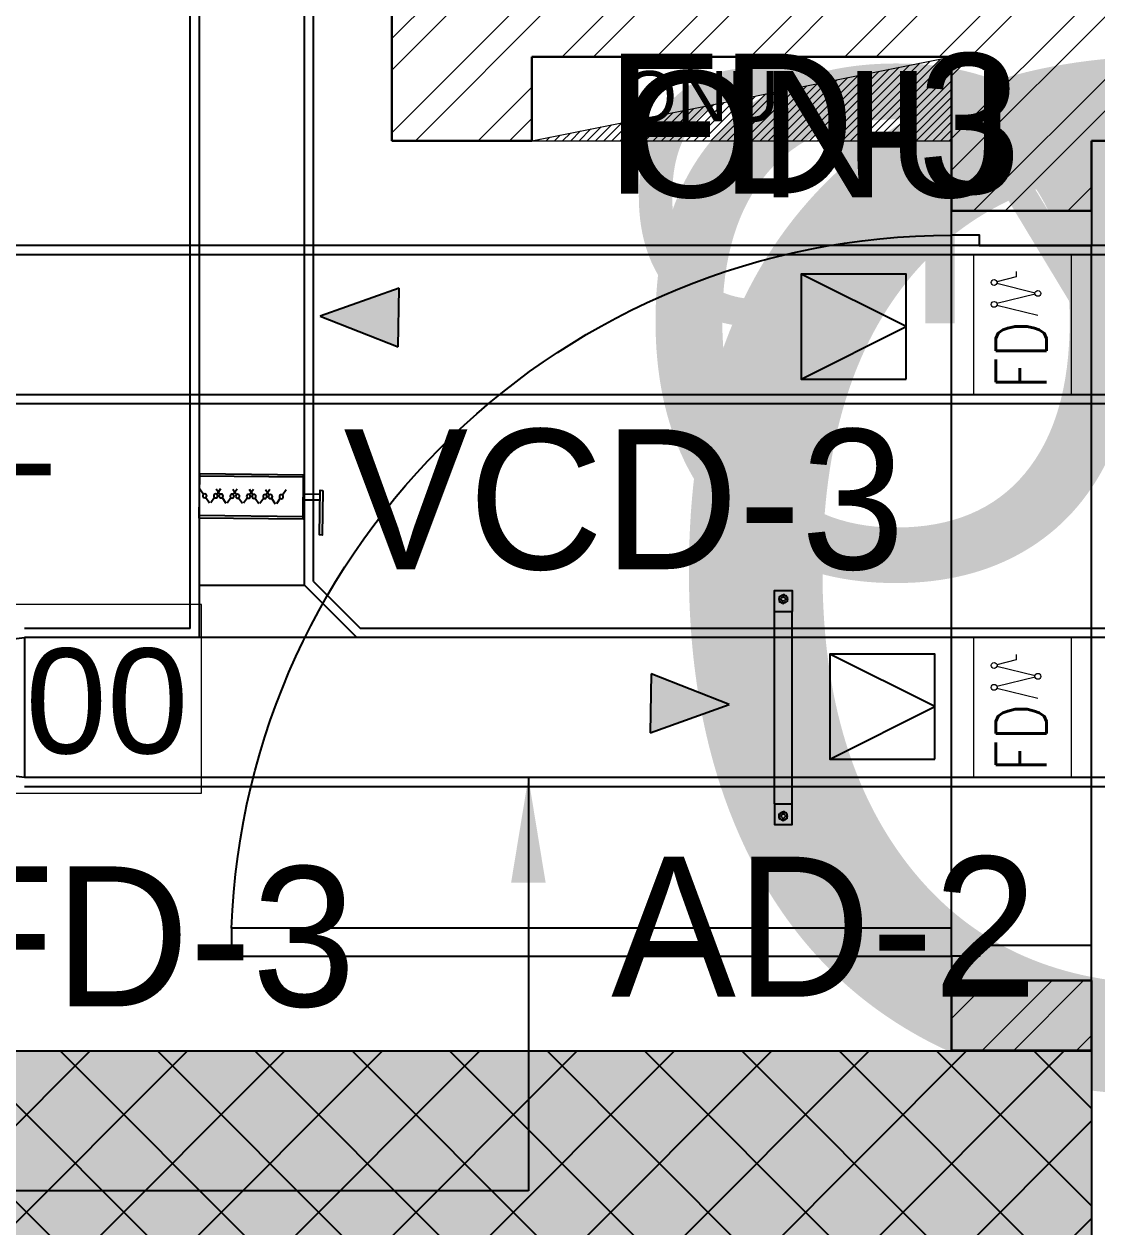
# Model space of a CAD drawing. Header units: millimetres. Extents: x -9226 to 166212, y -13 to 97274.
# Drawn here: x 36324 to 37858, y 68828 to 70547 of the extents above; entities that cross this region are included whole.
import ezdxf
from ezdxf.enums import TextEntityAlignment as Align

# ---------------------------------------------------------------- set-up
doc = ezdxf.new("R2010")
doc.units = ezdxf.units.MM
doc.linetypes.add('HIDDEN', pattern=[9.525, 6.35, -3.175])
doc.layers.get('0').update_dxf_attribs({"color": 8})
for name, color, linetype in [('-EAD', 30, 'Continuous'), ('05 - 2ND - 3RD COLUMNS LAYOUT$0$23491-A-XR-GROUND TO PODIUM 3-COL$0$COLUMN', 8, 'Continuous'), ('05 - 2ND - 3RD COLUMNS LAYOUT$0$23491-A-XR-GROUND TO PODIUM 3-COL$0$HATCH', 8, 'Continuous'), ('1.INS', 8, 'Continuous'), ('1.STR', 8, 'Continuous'), ('1.support 2', 7, 'Continuous'), ('23491-XR-AR-2ND FLOOR PLAN$0$23491-XR-AR-2ND FLOOR PLAN$0$23491-XR-AR-TYP-FLOOR$0$A-ELC-DP', 8, 'Continuous'), ('23491-XR-AR-2ND FLOOR PLAN$0$23491-XR-AR-2ND FLOOR PLAN$0$23491-XR-AR-TYP-FLOOR$0$A-ELC-DP @ 100', 8, 'Continuous'), ('23491-XR-AR-2ND FLOOR PLAN$0$23491-XR-AR-2ND FLOOR PLAN$0$23491-XR-AR-TYP-FLOOR$0$A-ELC-DP @ 1000', 8, 'Continuous'), ('23491-XR-AR-2ND FLOOR PLAN$0$23491-XR-AR-2ND FLOOR PLAN$0$23491-XR-AR-TYP-FLOOR$0$A-ELC-DP @ 2000', 8, 'Continuous'), ('23491-XR-AR-2ND FLOOR PLAN$0$23491-XR-AR-2ND FLOOR PLAN$0$23491-XR-AR-TYP-FLOOR$0$A-ELC-DP @ 250', 8, 'Continuous'), ('23491-XR-AR-2ND FLOOR PLAN$0$23491-XR-AR-2ND FLOOR PLAN$0$23491-XR-AR-TYP-FLOOR$0$A-ELC-DP @ 500', 8, 'Continuous'), ('cloud', 15, 'Continuous'), ('EAD', 30, 'Continuous'), ('ETA-AC-SUPPORT', 25, 'Continuous'), ('FAD', 3, 'Continuous'), ('IZ-AC-VCD', 4, 'Continuous'), ('LETER LINE', 7, 'Continuous'), ('VCD SHE', 7, 'Continuous')]:
    doc.layers.add(name, color=color, linetype=linetype)
for name, color, linetype, lineweight in [('1.XREF', 8, 'Continuous', 9), ('23491-XR-AR-2ND FLOOR PLAN$0$23491-XR-AR-2ND FLOOR PLAN$0$23491-XR-AR-TYP-FLOOR$0$A-Glaz-Sill', 8, 'Continuous', 5), ('23491-XR-AR-2ND FLOOR PLAN$0$23491-XR-AR-2ND FLOOR PLAN$0$23491-XR-AR-TYP-FLOOR$0$A-WALL-PATT', 8, 'Continuous', 5), ('23491-XR-AR-2ND FLOOR PLAN$0$23491-XR-AR-2ND FLOOR PLAN$0$23491-XR-AR-TYP-FLOOR$0$Zone-6_30May22$0$TYP$0$2B+G+19+R Typical Floor$0$A-DOOR', 8, 'Continuous', 25), ('23491-XR-AR-2ND FLOOR PLAN$0$23491-XR-AR-2ND FLOOR PLAN$0$A-WALL', 8, 'Continuous', 30), ('23491-XR-AR-2ND FLOOR PLAN$0$23491-XR-AR-2ND FLOOR PLAN$0$A-WALL-PATT', 8, 'Continuous', 5), ('23491-XR-AR-2ND FLOOR PLAN$0$23491-XR-AR-TYP-FLOOR$0$A-WALL-PATT', 8, 'Continuous', 5), ('23491-XR-AR-2ND FLOOR PLAN$0$23491-XR-AR-TYP-FLOOR$0$Zone-6_30May22$0$TYP$0$2B+G+19+R Typical Floor$0$A-DOOR', 8, 'Continuous', 25), ('23491-XR-AR-2ND FLOOR PLAN$0$A-FLOR-IDEN', 8, 'Continuous', 9), ('23491-XR-AR-2ND FLOOR PLAN$0$A-FLOR-IDEN @ 10', 8, 'Continuous', 9), ('23491-XR-AR-2ND FLOOR PLAN$0$A-FLOR-IDEN @ 100', 8, 'Continuous', 9), ('23491-XR-AR-2ND FLOOR PLAN$0$A-FLOR-IDEN @ 5', 8, 'Continuous', 9), ('23491-XR-AR-2ND FLOOR PLAN$0$A-FLOR-IDEN @ 8', 8, 'Continuous', 9), ('23491-XR-AR-2ND FLOOR PLAN$0$A-WALL', 8, 'Continuous', 30), ('23491-XR-AR-2ND FLOOR PLAN$0$A-WALL-PATT', 8, 'Continuous', 5), ('A-ANNO-DIMS', 8, 'Continuous', 9), ('HVAC-VOL-SPD-S01-M-01-0400 R-01$0$HVAC-VOL-SPD-S01-M-01-0400 R-01$0$000-VL-M-FD', 20, 'Continuous', 20), ('MH DIM', 15, 'Continuous', 0)]:
    doc.layers.add(name, color=color, linetype=linetype, lineweight=lineweight)
doc.styles.add('23491-XR-AR-2ND FLOOR PLAN$0$23491-XR-AR-2ND FLOOR PLAN$0$23491-XR-AR-TYP-FLOOR$0$SDC-TEXT-ARB', font='sdc-arb.shx')
doc.styles.add('23491-XR-AR-2ND FLOOR PLAN$0$SDC-TEXT_4_2', font='arial.ttf')
doc.styles.add('HVAC-VOL-SPD-S01-M-01-0400 R-01$0$HVAC-VOL-SPD-S01-M-01-0400 R-01$0$ROMANS', font='romans.shx', dxfattribs={"width": 0.75})
doc.styles.add('ROMANS', font='isocp.shx', dxfattribs={"width": 0.8})
doc.styles.add('SDC-TEXT-ARB', font='sdc-arb.shx', dxfattribs={"height": 0.5})
doc.dimstyles.new('JSE', dxfattribs={"dimtxt": 50, "dimasz": 150, "dimexe": 0.18, "dimexo": 0.0625, "dimgap": 50, "dimtad": 0, "dimdec": 0, "dimrnd": 5, "dimzin": 0, "dimdsep": 46, "dimtxsty": 'ROMANS', "dimcen": 0.09, "dimclrd": 7, "dimclre": 7, "dimclrt": 7, "dimadec": 0, "dimazin": 0, "dimtfac": 1, "dimtdec": 0, "dimtofl": 0, "dimtmove": 0, "dimatfit": 3, "dimfxl": 1, "dimtolj": 1, "dimtzin": 0, "dimarcsym": 1})

# ---------------------------------------------------------------- blocks, each defined once
blk = doc.blocks.new('*U206')
at = {"layer": '23491-XR-AR-2ND FLOOR PLAN$0$23491-XR-AR-TYP-FLOOR$0$Zone-6_30May22$0$TYP$0$2B+G+19+R Typical Floor$0$A-DOOR', "color": 8}
for p, q in [((1.065, 0), (0.035, 0)), ((1.05, -0.2), (0.05, -0.2))]:
    blk.add_line(p, q, dxfattribs=at)
blk.add_lwpolyline([(1.025, 0), (1.025, 1.0292), (1.065, 1.0292), (1.065, 0)], close=True, dxfattribs=at)
for points in [[(0.035, 0), (0, 0), (0, -0.2), (0.05, -0.2), (0.05, -0.04), (0.035, -0.04), (0.035, 0)], [(1.065, 0), (1.1, 0), (1.1, -0.2), (1.05, -0.2), (1.05, -0.04), (1.065, -0.04), (1.065, 0)]]:
    blk.add_lwpolyline(points, dxfattribs=at)
blk.add_arc((1.065, 0), 1.03, 92.2256, 180, dxfattribs=at)
blk = doc.blocks.new('*U507')
at = {"color": 8, "linetype": 'ByBlock'}
for points in [[(1.3, 0), (-7, 0), (-7, 4.5), (1.3, 4.5)], [(2.5, 0), (7, 0), (7, 4.5), (2.5, 4.5)]]:
    blk.add_lwpolyline(points, close=True, dxfattribs=at)
at = {"color": 8, "linetype": 'ByBlock', "style": '23491-XR-AR-2ND FLOOR PLAN$0$SDC-TEXT_4_2'}
for tag, p in [('ROOM-NAME-2', (0, 9.95)), ('ROOM-NAME-1', (0, 6.6)), ('ROOM-NO.', (-2.85, 2.2)), ('ROOM-FINISH', (4.75, 2.2))]:
    blk.add_attdef(tag, text='', height=2.5, dxfattribs=at).set_placement(p, align=Align.MIDDLE_CENTER)
blk = doc.blocks.new('*U790')
at = {"layer": '23491-XR-AR-2ND FLOOR PLAN$0$A-FLOR-IDEN @ 10', "color": 8}
ref = blk.add_blockref('*U507', (36157.8, 69447.6), dxfattribs=dict(at, xscale=5.999999999999999, yscale=5.999999999999999, zscale=5.999999999999999))
ref.add_attrib('ROOM-NO.', 'T109', dxfattribs={"layer": '0', "color": 0, "linetype": 'ByBlock', "height": 15, "style": '23491-XR-AR-2ND FLOOR PLAN$0$SDC-TEXT_4_2'}).set_placement((36140.7, 69460.8), align=Align.MIDDLE_CENTER)
ref.add_attrib('ROOM-FINISH', '00', dxfattribs={"layer": '0', "color": 0, "linetype": 'ByBlock', "height": 15, "style": '23491-XR-AR-2ND FLOOR PLAN$0$SDC-TEXT_4_2'}).set_placement((36186.3, 69460.8), align=Align.MIDDLE_CENTER)
ref.add_attrib('ROOM-NAME-1', 'ENT', dxfattribs={"layer": '0', "color": 0, "linetype": 'ByBlock', "height": 15, "style": '23491-XR-AR-2ND FLOOR PLAN$0$SDC-TEXT_4_2'}).set_placement((36157.8, 69487.2), align=Align.MIDDLE_CENTER)
at = {"layer": '23491-XR-AR-2ND FLOOR PLAN$0$A-FLOR-IDEN @ 100', "color": 8}
ref = blk.add_blockref('*U507', (36157.8, 69447.6), dxfattribs=dict(at, xscale=60, yscale=60, zscale=60))
ref.add_attrib('ROOM-NO.', 'T109', dxfattribs={"layer": '0', "color": 0, "linetype": 'ByBlock', "height": 150, "style": '23491-XR-AR-2ND FLOOR PLAN$0$SDC-TEXT_4_2'}).set_placement((35986.8, 69579.6), align=Align.MIDDLE_CENTER)
ref.add_attrib('ROOM-FINISH', '00', dxfattribs={"layer": '0', "color": 0, "linetype": 'ByBlock', "height": 150, "style": '23491-XR-AR-2ND FLOOR PLAN$0$SDC-TEXT_4_2'}).set_placement((36442.8, 69579.6), align=Align.MIDDLE_CENTER)
ref.add_attrib('ROOM-NAME-1', 'ENT', dxfattribs={"layer": '0', "color": 0, "linetype": 'ByBlock', "height": 150, "style": '23491-XR-AR-2ND FLOOR PLAN$0$SDC-TEXT_4_2'}).set_placement((36157.8, 69843.6), align=Align.MIDDLE_CENTER)
at = {"layer": '23491-XR-AR-2ND FLOOR PLAN$0$A-FLOR-IDEN @ 5', "color": 8}
ref = blk.add_blockref('*U507', (36157.8, 69447.6), dxfattribs=dict(at, xscale=3, yscale=3, zscale=3))
ref.add_attrib('ROOM-NO.', 'T109', dxfattribs={"layer": '0', "color": 0, "linetype": 'ByBlock', "height": 7.5, "style": '23491-XR-AR-2ND FLOOR PLAN$0$SDC-TEXT_4_2'}).set_placement((36149.3, 69454.2), align=Align.MIDDLE_CENTER)
ref.add_attrib('ROOM-FINISH', '00', dxfattribs={"layer": '0', "color": 0, "linetype": 'ByBlock', "height": 7.5, "style": '23491-XR-AR-2ND FLOOR PLAN$0$SDC-TEXT_4_2'}).set_placement((36172.1, 69454.2), align=Align.MIDDLE_CENTER)
ref.add_attrib('ROOM-NAME-1', 'ENT', dxfattribs={"layer": '0', "color": 0, "linetype": 'ByBlock', "height": 7.5, "style": '23491-XR-AR-2ND FLOOR PLAN$0$SDC-TEXT_4_2'}).set_placement((36157.8, 69467.4), align=Align.MIDDLE_CENTER)
at = {"layer": '23491-XR-AR-2ND FLOOR PLAN$0$A-FLOR-IDEN @ 8', "color": 8}
ref = blk.add_blockref('*U507', (36157.8, 69447.6), dxfattribs=dict(at, xscale=4.8, yscale=4.8, zscale=4.8))
ref.add_attrib('ROOM-NO.', 'T109', dxfattribs={"layer": '0', "color": 0, "linetype": 'ByBlock', "height": 12, "style": '23491-XR-AR-2ND FLOOR PLAN$0$SDC-TEXT_4_2'}).set_placement((36144.2, 69458.2), align=Align.MIDDLE_CENTER)
ref.add_attrib('ROOM-FINISH', '00', dxfattribs={"layer": '0', "color": 0, "linetype": 'ByBlock', "height": 12, "style": '23491-XR-AR-2ND FLOOR PLAN$0$SDC-TEXT_4_2'}).set_placement((36180.6, 69458.2), align=Align.MIDDLE_CENTER)
ref.add_attrib('ROOM-NAME-1', 'ENT', dxfattribs={"layer": '0', "color": 0, "linetype": 'ByBlock', "height": 12, "style": '23491-XR-AR-2ND FLOOR PLAN$0$SDC-TEXT_4_2'}).set_placement((36157.8, 69479.3), align=Align.MIDDLE_CENTER)
blk = doc.blocks.new('*U137')
at = {"layer": '23491-XR-AR-2ND FLOOR PLAN$0$23491-XR-AR-2ND FLOOR PLAN$0$23491-XR-AR-TYP-FLOOR$0$Zone-6_30May22$0$TYP$0$2B+G+19+R Typical Floor$0$A-DOOR', "color": 8}
for p, q in [((1.065, 0), (0.035, 0)), ((1.05, -0.2), (0.05, -0.2))]:
    blk.add_line(p, q, dxfattribs=at)
blk.add_lwpolyline([(1.025, 0), (1.025, 1.0292), (1.065, 1.0292), (1.065, 0)], close=True, dxfattribs=at)
for points in [[(0.035, 0), (0, 0), (0, -0.2), (0.05, -0.2), (0.05, -0.04), (0.035, -0.04), (0.035, 0)], [(1.065, 0), (1.1, 0), (1.1, -0.2), (1.05, -0.2), (1.05, -0.04), (1.065, -0.04), (1.065, 0)]]:
    blk.add_lwpolyline(points, dxfattribs=at)
blk.add_arc((1.065, 0), 1.03, 92.2256, 180, dxfattribs=at)
blk = doc.blocks.new('*U723')
at = {"layer": '23491-XR-AR-2ND FLOOR PLAN$0$23491-XR-AR-2ND FLOOR PLAN$0$23491-XR-AR-TYP-FLOOR$0$A-ELC-DP @ 100', "color": 8, "lineweight": 25, "insert": (129.2, 99.7), "char_height": 72.149, "attachment_point": 1, "style": '23491-XR-AR-2ND FLOOR PLAN$0$23491-XR-AR-2ND FLOOR PLAN$0$23491-XR-AR-TYP-FLOOR$0$SDC-TEXT-ARB'}
blk.add_mtext_dynamic_manual_height_columns('{\\fArial|b0|i0|c0|p34;ONU}', width=72.149, gutter_width=360.7, heights=[0], dxfattribs=at)
at = {"layer": '23491-XR-AR-2ND FLOOR PLAN$0$23491-XR-AR-2ND FLOOR PLAN$0$23491-XR-AR-TYP-FLOOR$0$A-ELC-DP @ 1000', "color": 8, "lineweight": 25, "insert": (129.2, 99.7), "char_height": 721.494, "attachment_point": 1, "style": '23491-XR-AR-2ND FLOOR PLAN$0$23491-XR-AR-2ND FLOOR PLAN$0$23491-XR-AR-TYP-FLOOR$0$SDC-TEXT-ARB'}
blk.add_mtext_dynamic_manual_height_columns('{\\fArial|b0|i0|c0|p34;ONU}', width=721.494, gutter_width=3607.5, heights=[0], dxfattribs=at)
at = {"layer": '23491-XR-AR-2ND FLOOR PLAN$0$23491-XR-AR-2ND FLOOR PLAN$0$23491-XR-AR-TYP-FLOOR$0$A-ELC-DP @ 2000', "color": 8, "lineweight": 25, "insert": (129.2, 99.7), "char_height": 1442.988, "attachment_point": 1, "style": '23491-XR-AR-2ND FLOOR PLAN$0$23491-XR-AR-2ND FLOOR PLAN$0$23491-XR-AR-TYP-FLOOR$0$SDC-TEXT-ARB'}
blk.add_mtext_dynamic_manual_height_columns('{\\fArial|b0|i0|c0|p34;ONU}', width=1442.988, gutter_width=7214.9, heights=[0], dxfattribs=at)
at = {"layer": '23491-XR-AR-2ND FLOOR PLAN$0$23491-XR-AR-2ND FLOOR PLAN$0$23491-XR-AR-TYP-FLOOR$0$A-ELC-DP @ 250', "color": 8, "lineweight": 25, "insert": (129.2, 99.7), "char_height": 180.374, "attachment_point": 1, "style": '23491-XR-AR-2ND FLOOR PLAN$0$23491-XR-AR-2ND FLOOR PLAN$0$23491-XR-AR-TYP-FLOOR$0$SDC-TEXT-ARB'}
blk.add_mtext_dynamic_manual_height_columns('{\\fArial|b0|i0|c0|p34;ONU}', width=180.374, gutter_width=901.9, heights=[0], dxfattribs=at)
at = {"layer": '23491-XR-AR-2ND FLOOR PLAN$0$23491-XR-AR-2ND FLOOR PLAN$0$23491-XR-AR-TYP-FLOOR$0$A-ELC-DP @ 500', "color": 8, "lineweight": 25, "insert": (129.2, 99.7), "char_height": 360.747, "attachment_point": 1, "style": '23491-XR-AR-2ND FLOOR PLAN$0$23491-XR-AR-2ND FLOOR PLAN$0$23491-XR-AR-TYP-FLOOR$0$SDC-TEXT-ARB'}
blk.add_mtext_dynamic_manual_height_columns('{\\fArial|b0|i0|c0|p34;ONU}', width=360.747, gutter_width=1803.7, heights=[0], dxfattribs=at)
blk = doc.blocks.new('23491-XR-AR-2ND FLOOR PLAN$0$23491-XR-AR-2ND FLOOR PLAN$0$23491-XR-AR-TYP-FLOOR$0$A$C81039be2')
h = blk.add_hatch()
h.set_pattern_fill('ANSI31', color=8, scale=66.494154, angle=-360, style=0)
h.set_pattern_definition([(45, (-6738.033, -3450.009), (-5.877308, 5.877308), [])])
h.paths.add_polyline_path([(600, 120), (0, 0), (600, 0)])
at = {"color": 8}
blk.add_line((0, 0), (600, 120), dxfattribs=at)
blk.add_lwpolyline([(0, 120), (0, 0), (600, 0), (600, 120)], close=True, dxfattribs=at)
at = {"layer": '23491-XR-AR-2ND FLOOR PLAN$0$23491-XR-AR-2ND FLOOR PLAN$0$23491-XR-AR-TYP-FLOOR$0$A-ELC-DP'}
blk.add_blockref('*U723', (0, 0), dxfattribs=at)
blk = doc.blocks.new('23491-XR-AR-2ND FLOOR PLAN')
at = {"layer": '23491-XR-AR-2ND FLOOR PLAN$0$23491-XR-AR-2ND FLOOR PLAN$0$23491-XR-AR-TYP-FLOOR$0$A-WALL-PATT'}
h = blk.add_hatch(dxfattribs=at)
h.set_pattern_fill('ANSI32', color=8, scale=10)
h.paths.add_polyline_path([(37650, 69080), (37650, 69180), (37850, 69180), (37850, 69080)])
at = {"layer": '23491-XR-AR-2ND FLOOR PLAN$0$23491-XR-AR-2ND FLOOR PLAN$0$A-WALL-PATT'}
h = blk.add_hatch(dxfattribs=at)
h.set_pattern_fill('ANSI32', color=8, scale=10)
h.paths.add_polyline_path([(38350, 70580), (38000, 70580), (38000, 70680), (37880, 70680), (37880, 71280), (38000, 71280), (38000, 71400), (37880, 71400), (37880, 71850), (38000, 71850), (38000, 71980), (37800, 71980), (37800, 70580), (37750, 70580), (37750, 71980), (37550, 71980), (37550, 70731.5), (36850, 70730), (36850, 70380), (37050, 70380), (37050, 70500), (37650, 70500), (37650, 70280), (37850, 70280), (37850, 70380), (38350, 70380)])
h.paths.add_polyline_path([(37650, 70630), (37050, 70630), (37050, 70580), (37650, 70580)], flags=16)
at = {"layer": '23491-XR-AR-2ND FLOOR PLAN$0$23491-XR-AR-TYP-FLOOR$0$A-WALL-PATT'}
h = blk.add_hatch(dxfattribs=at)
h.set_pattern_fill('ANSI32', color=8, scale=10)
h.paths.add_polyline_path([(37650, 69080), (37650, 69180), (37850, 69180), (37850, 69080)])
at = {"layer": '23491-XR-AR-2ND FLOOR PLAN$0$23491-XR-AR-2ND FLOOR PLAN$0$A-WALL', "color": 8}
for p, q in [((36850, 70730), (36850, 70380)), ((37050, 70380), (37050, 70500)), ((37050, 70500), (37650, 70500)), ((37650, 70500), (37650, 70280)), ((36850, 70380), (37050, 70380)), ((37850, 70280), (37850, 70380)), ((37850, 70380), (38350, 70380)), ((37650, 70280), (37850, 70280))]:
    blk.add_line(p, q, dxfattribs=at)
blk.add_lwpolyline([(37650, 69080), (37650, 69180), (37850, 69180), (37850, 69080)], close=True, dxfattribs=at)
at = {"layer": '23491-XR-AR-2ND FLOOR PLAN$0$A-WALL', "color": 8}
blk.add_lwpolyline([(37650, 69080), (37650, 69180), (37850, 69180), (37850, 69080)], close=True, dxfattribs=at)
at = {"layer": '23491-XR-AR-2ND FLOOR PLAN$0$A-WALL-PATT', "color": 8}
blk.add_line((37850, 69080), (37850, 68680), dxfattribs=at)
at = {"layer": '23491-XR-AR-2ND FLOOR PLAN$0$23491-XR-AR-2ND FLOOR PLAN$0$23491-XR-AR-TYP-FLOOR$0$A-Glaz-Sill', "color": 8, "lineweight": 25}
blk.add_blockref('23491-XR-AR-2ND FLOOR PLAN$0$23491-XR-AR-2ND FLOOR PLAN$0$23491-XR-AR-TYP-FLOOR$0$A$C81039be2', (37050, 70380), dxfattribs=at)
at = {"layer": '23491-XR-AR-2ND FLOOR PLAN$0$23491-XR-AR-2ND FLOOR PLAN$0$23491-XR-AR-TYP-FLOOR$0$Zone-6_30May22$0$TYP$0$2B+G+19+R Typical Floor$0$A-DOOR', "color": 8, "xscale": -1000.000000000024, "yscale": 1000.000000000024, "zscale": 1000, "rotation": 90}
blk.add_blockref('*U137', (37650, 70280), dxfattribs=at)
at = {"layer": '23491-XR-AR-2ND FLOOR PLAN$0$23491-XR-AR-TYP-FLOOR$0$Zone-6_30May22$0$TYP$0$2B+G+19+R Typical Floor$0$A-DOOR', "color": 8, "xscale": -1000.000000000022, "yscale": 1000.000000000022, "zscale": 1000, "rotation": 90}
blk.add_blockref('*U206', (37650, 70280), dxfattribs=at)
at = {"layer": '23491-XR-AR-2ND FLOOR PLAN$0$A-FLOR-IDEN'}
blk.add_blockref('*U790', (0, 0), dxfattribs=at)
blk = doc.blocks.new('05 - 2ND - 3RD COLUMNS LAYOUT')
at = {"layer": '05 - 2ND - 3RD COLUMNS LAYOUT$0$23491-A-XR-GROUND TO PODIUM 3-COL$0$HATCH'}
h = blk.add_hatch(color=256, dxfattribs=at)
h.dxf.hatch_style = 1
h.paths.add_polyline_path([(30249.9, 33879.8), (37449.9, 33879.8), (37449.9, 31479.8), (37849.9, 31479.8), (37849.9, 34179.8), (29849.9, 34179.8), (29849.9, 31479.8), (30249.9, 31479.8)])
h.paths.add_polyline_path([(37449.9, 26079.8), (37449.9, 28479.8), (37849.9, 28479.8), (37849.9, 25779.8), (37449.9, 25779.8), (32549.9, 25779.8), (32549.9, 28479.8), (32849.9, 28479.8), (32849.9, 26079.8)])
h.paths.add_polyline_path([(26849.9, 34179.8), (27249.9, 34179.8), (27249.9, 30729.8), (26849.9, 30729.8)])
h.paths.add_polyline_path([(37849.9, 65579.7), (30399.9, 65579.7), (30399.9, 69079.7), (37849.9, 69079.7), (37849.9, 68679.7), (30799.9, 68679.7), (30799.9, 65979.7), (37849.9, 65979.7)])
h.paths.add_polyline_path([(34941.6, 24514.7), (35009.4, 24120.5), (37883.8, 24614.4), (37816.1, 25008.7)])
h.paths.add_polyline_path([(34220.9, 23985), (34153.2, 24379.2), (31393.6, 23905.1), (30462.2, 29325.6), (27209.9, 28766.7), (28209.1, 22952), (28504.7, 23002.8), (27556.3, 28521.9), (30217.3, 28979.1), (31098, 23854.2), (31165.7, 23460)])
at = {"layer": '05 - 2ND - 3RD COLUMNS LAYOUT$0$23491-A-XR-GROUND TO PODIUM 3-COL$0$COLUMN', "elevation": 0}
blk.add_lwpolyline([(37849.9, 65579.7), (30399.9, 65579.7), (30399.9, 69079.7), (37849.9, 69079.7), (37849.9, 68679.7), (30799.9, 68679.7), (30799.9, 65979.7), (37849.9, 65979.7)], close=True, dxfattribs=at)
blk = doc.blocks.new('XREF')
at = {"layer": 'A-ANNO-DIMS', "color": 8}
blk.add_blockref('23491-XR-AR-2ND FLOOR PLAN', (0, 0), dxfattribs=at)
at = {"layer": 'A-ANNO-DIMS'}
blk.add_blockref('05 - 2ND - 3RD COLUMNS LAYOUT', (0, 0), dxfattribs=at)
blk = doc.blocks.new('I LOVE U05 - 2ND - 3RD COLUMNS LAYOUT$0$1-3 WALLS')
at = {"layer": '05 - 2ND - 3RD COLUMNS LAYOUT$0$23491-A-XR-GROUND TO PODIUM 3-COL$0$HATCH'}
h = blk.add_hatch(dxfattribs=at)
h.set_pattern_fill('ANSI37', color=15, scale=31)
h.set_pattern_definition([(45, (-33338.86, -7777.25), (-69.596985, 69.596985), []), (135, (-33338.86, -7777.25), (-69.596985, -69.596985), [])])
h.paths.add_polyline_path([(31856, 34973.4), (39056, 34973.4), (39056, 32573.4), (39456, 32573.4), (39456, 35273.4), (31456, 35273.4), (31456, 32573.4), (31856, 32573.4)])
h.paths.add_polyline_path([(39056, 27173.4), (39056, 29573.4), (39456, 29573.4), (39456, 26873.4), (39056, 26873.4), (34156, 26873.4), (34156, 29573.4), (34456, 29573.4), (34456, 27173.4)])
h.paths.add_polyline_path([(28456, 35273.4), (28856, 35273.4), (28856, 31823.4), (28456, 31823.4)])
h.paths.add_polyline_path([(39456, 66673.4), (32006, 66673.4), (32006, 70173.4), (39456, 70173.4), (39456, 69773.4), (32406, 69773.4), (32406, 67073.4), (39456, 67073.4)])
h.paths.add_polyline_path([(36547.7, 25608.4), (36615.4, 25214.2), (39489.9, 25708.1), (39422.1, 26102.3)])
h.paths.add_polyline_path([(35827, 25078.7), (35759.3, 25472.9), (32999.7, 24998.7), (32068.3, 30419.3), (28815.9, 29860.4), (29815.2, 24045.6), (30110.8, 24096.4), (29162.4, 29615.5), (31823.4, 30072.8), (32704, 24947.9), (32771.8, 24553.7)])
at = {"layer": '05 - 2ND - 3RD COLUMNS LAYOUT$0$23491-A-XR-GROUND TO PODIUM 3-COL$0$COLUMN', "color": 15, "elevation": 0}
blk.add_lwpolyline([(39456, 66673.4), (32006, 66673.4), (32006, 70173.4), (39456, 70173.4), (39456, 69773.4), (32406, 69773.4), (32406, 67073.4), (39456, 67073.4)], close=True, dxfattribs=at)
blk = doc.blocks.new('I LOVE U05 - 2ND - 3RD COLUMNS LAYOUT')
at = {"color": 15}
blk.add_blockref('I LOVE U05 - 2ND - 3RD COLUMNS LAYOUT$0$1-3 WALLS', (0, 0), dxfattribs=at)
blk = doc.blocks.new('I LOVE USTR')
at = {"layer": 'MH DIM', "color": 15}
blk.add_blockref('I LOVE U05 - 2ND - 3RD COLUMNS LAYOUT', (-1606, -1093.4, 0), dxfattribs=at)
blk = doc.blocks.new('A$C32d94600')
at = {"layer": 'cloud', "color": 15}
blk.add_blockref('I LOVE USTR', (-5100, -86375.9, 0), dxfattribs=at)
blk = doc.blocks.new('*U545')
at = {"layer": 'IZ-AC-VCD', "color": 5, "extrusion": (0, 0, -1)}
for p, q in [((41.5, 367.5), (41.5, 316.7)), ((58.5, 316.7), (58.5, 367.5))]:
    blk.add_line(p, q, dxfattribs=at)
at = {"layer": 'IZ-AC-VCD', "color": 5}
for p, q in [((-10, 316.7), (-10, 0)), ((110, 316.7), (110, 0))]:
    blk.add_line(p, q, dxfattribs=at)
for points in [[(29.2, 375.9), (165.1, 375.9), (165.1, 367.5), (29.2, 367.5)], [(-16.7, 0), (116.7, 0), (116.7, 316.7), (-16.7, 316.7)]]:
    blk.add_lwpolyline(points, close=True, dxfattribs=at)
at = {"layer": 'IZ-AC-VCD', "color": 7, "extrusion": (0, 0, -1)}
for points in [[(-28.6, 264.9), (-45.1, 253.4)], [(-54.9, 246.6), (-71.4, 235.1)], [(-54.9, 220.1), (-71.4, 231.5)], [(-28.6, 214.9), (-45.1, 203.4)], [(-28.6, 201.8), (-45.1, 213.2)], [(-54.9, 196.6), (-71.4, 185.1)], [(-28.6, 164.9), (-45.1, 153.4)], [(-28.6, 151.8), (-45.1, 163.2)], [(-54.9, 170.1), (-71.4, 181.5)], [(-54.9, 146.6), (-71.4, 135.1)], [(-28.6, 114.9), (-45.1, 103.4)], [(-28.6, 101.8), (-45.1, 113.2)], [(-54.9, 120.1), (-71.4, 131.5)], [(-54.9, 96.6), (-71.4, 85.1)], [(-54.9, 70.1), (-71.4, 81.5)], [(-28.6, 64.9), (-45.1, 53.4)], [(-28.6, 51.8), (-45.1, 63.2)], [(-54.9, 46.6), (-71.4, 35.1)], [(-28.6, 1.8), (-45.1, 13.2)], [(-54.9, 20.1), (-71.4, 31.5)]]:
    blk.add_lwpolyline(points, dxfattribs=at)
for centre in [(-50, 250), (-50, 216.7), (-50, 200), (-50, 166.7), (-50, 150), (-50, 116.7), (-50, 100), (-50, 66.7), (-50, 50), (-50, 16.7)]:
    blk.add_circle(centre, 6, dxfattribs=at)
blk = doc.blocks.new('*U547')
at = {"layer": 'HVAC-VOL-SPD-S01-M-01-0400 R-01$0$HVAC-VOL-SPD-S01-M-01-0400 R-01$0$000-VL-M-FD'}
for p, q in [((228, 106.6), (213.4, 48.1)), ((243.7, 52.1), (230.1, 106.6)), ((259.3, 106.6), (245.7, 52.1)), ((268.2, 79.4), (261.3, 106.6)), ((276, 79.4), (268.2, 79.4))]:
    blk.add_line(p, q, dxfattribs=at)
blk.add_lwpolyline([(100, 140), (100, 0), (300, 0), (300, 140)], close=True, dxfattribs=at)
for centre in [(229, 110.7), (260.3, 110.7), (244.7, 48.1)]:
    blk.add_circle(centre, 4.17, dxfattribs=at)
at = {"layer": 'HVAC-VOL-SPD-S01-M-01-0400 R-01$0$HVAC-VOL-SPD-S01-M-01-0400 R-01$0$000-VL-M-FD', "style": 'HVAC-VOL-SPD-S01-M-01-0400 R-01$0$HVAC-VOL-SPD-S01-M-01-0400 R-01$0$ROMANS', "width": 0.8}
blk.add_text('FD', height=72.53, rotation=360, dxfattribs=at).set_placement((108.1, 72.2), align=Align.MIDDLE_LEFT)
blk = doc.blocks.new('HVAC-VOL-SPD-S01-M-01-0400 R-01$0$HVAC-VOL-SPD-S01-M-01-0400 R-01$0$A$C2F9C6816')
blk.add_hatch(color=256).paths.add_polyline_path([(-198.8, -78.6), (-398.8, -153.6), (-198.8, -228.6)])
for p, q in [((-198.8, -78.6), (-398.8, -153.6)), ((-198.8, -228.6), (-198.8, -78.6)), ((-398.8, -153.6), (-198.8, -228.6))]:
    blk.add_line(p, q)
blk = doc.blocks.new('t')
at = {"layer": 'ETA-AC-SUPPORT', "color": 7, "linetype": 'HIDDEN', "ltscale": 0.3, "extrusion": (2.40653e-07, 5.25136e-08, 1)}
for p, q in [((4429.3, -9484.4, 0), (4379.3, -9484.4, 0)), ((4392.9, -9513, 0), (4404.3, -9506.4, 0)), ((4415.8, -9513, 0), (4404.3, -9506.4, 0)), ((4392.9, -9526.2, 0), (4392.9, -9513, 0)), ((4392.9, -9526.2, 0), (4404.3, -9532.9, 0)), ((4415.8, -9526.2, 0), (4404.3, -9532.9, 0)), ((4415.8, -9526.2, 0), (4415.8, -9513, 0))]:
    blk.add_line(p, q, dxfattribs=at)
at = {"layer": 'ETA-AC-SUPPORT', "color": 7, "linetype": 'Continuous', "ltscale": 0.3, "extrusion": (2.40653e-07, 5.25136e-08, 1), "elevation": 0}
blk.add_lwpolyline([(4429.3, -9484.4), (4429.3, -9543.9), (4379.3, -9543.9), (4379.3, -9484.4)], dxfattribs=at)
at = {"layer": 'ETA-AC-SUPPORT', "color": 7, "linetype": 'HIDDEN', "ltscale": 0.3, "extrusion": (2.40653e-07, 5.25136e-08, 1)}
for radius in [11.5, 6]:
    blk.add_circle((4404.3, -9519.6, 0), radius, dxfattribs=at)
blk = doc.blocks.new('*U549')
at = {"layer": 'ETA-AC-SUPPORT', "color": 7, "linetype": 'Continuous', "ltscale": 0.3, "extrusion": (2.40653e-07, 5.25136e-08, 1)}
for p, q in [((4404.3, -9239.6, 0), (4404.3, -9514.1, 0)), ((4429.3, -9239.6, 0), (4429.3, -9514.1, 0))]:
    blk.add_line(p, q, dxfattribs=at)
at = {"color": 7, "linetype": 'Continuous', "xscale": -0.5, "yscale": 0.5, "zscale": 0.5, "rotation": 180}
blk.add_blockref('t', (2214.7, -13981.8, 0), dxfattribs=at)
at = {"color": 7, "linetype": 'Continuous', "xscale": 0.5, "yscale": 0.5, "zscale": 0.5}
blk.add_blockref('t', (2214.7, -4771.9, 0), dxfattribs=at)
blk = doc.blocks.new('AD-01')
at = {"layer": 'VCD SHE'}
blk.add_lwpolyline([(62669, 57326.1), (62819, 57326.1), (62819, 57476.1), (62669, 57476.1)], close=True, dxfattribs=at)
blk.add_lwpolyline([(62669, 57476.1), (62744, 57326.1), (62819, 57476.1)], dxfattribs=at)

msp = doc.modelspace()

# ---------------------------------------------------------------- block references
at = {"layer": '1.STR'}
msp.add_blockref('A$C32d94600', (5100, 86375.3), dxfattribs=at)

# ---------------------------------------------------------------- next in the draw order: block references
at = {"layer": '1.XREF'}
msp.add_blockref('XREF', (0, 0), dxfattribs=at)

# ---------------------------------------------------------------- next in the draw order: linework, layer by layer
at = {"layer": '1.INS'}
for points in [[(36562, 69745), (36562, 71833.2)], [(36738, 69750.4), (36738, 71833.2)], [(36562, 69683), (36562, 69758)], [(36738, 69750.4), (36805.4, 69683)]]:
    msp.add_lwpolyline(points, dxfattribs=at)
at = {"layer": '1.INS', "elevation": 0.1}
for points in [[(38636.3, 70230.2), (35118.8, 70230.2)], [(38543.1, 70004.2), (35118.8, 70004.2)], [(36562, 69683), (36325.2, 69683)], [(38157.8, 69683), (36805.4, 69683)], [(38090.4, 69457), (36325.2, 69457)]]:
    msp.add_lwpolyline(points, dxfattribs=at)
at = {"layer": 'EAD'}
for points in [[(36575, 69745), (36575, 71733.2)], [(36725, 69745), (36725, 71733.2)], [(36575, 69670), (36575, 69745), (36725, 69745), (36800, 69670)]]:
    msp.add_lwpolyline(points, dxfattribs=at)
at = {"layer": 'EAD', "elevation": 0.1}
for points in [[(36125.2, 69645), (36325.2, 69670)], [(38170.7, 69670), (36325.2, 69670)], [(36325.2, 69670), (36325.2, 69470)], [(36325.2, 69470), (36125.2, 69495)], [(38095.7, 69470), (36325.2, 69470)]]:
    msp.add_lwpolyline(points, dxfattribs=at)
at = {"layer": 'FAD', "elevation": 0.1}
for points in [[(38649.3, 70217.2), (35118.8, 70217.2)], [(38549.3, 70017.2), (35118.8, 70017.2)]]:
    msp.add_lwpolyline(points, dxfattribs=at)

# ---------------------------------------------------------------- next in the draw order: block references
at = {"layer": '-EAD', "extrusion": (3.46539e-05, -6.16134e-06, 1), "xscale": 0.5613210269334018, "yscale": 0.5613210269334018, "zscale": 0.5613210269334018, "rotation": 179.1074912662139}
msp.add_blockref('HVAC-VOL-SPD-S01-M-01-0400 R-01$0$HVAC-VOL-SPD-S01-M-01-0400 R-01$0$A$C2F9C6816', (35490.9, 69779, 46640459), dxfattribs=at)
at = {"layer": '1.support 2', "linetype": 'ByBlock', "extrusion": (4.02055e-07, -3.5195e-05, 1), "xscale": 1.001591528757322, "yscale": 1.001591528757322, "zscale": 1.001591528757322, "rotation": 180}
msp.add_blockref('*U549', (41833.5, 60178.3, -2.5), dxfattribs=at)
at = {"layer": 'FAD', "color": 3, "extrusion": (-3.46539e-05, 6.16134e-06, 1), "xscale": 0.5613210269334025, "yscale": 0.5613210269334025, "zscale": 0.5613210269334025, "rotation": 359.1074912662138}
msp.add_blockref('HVAC-VOL-SPD-S01-M-01-0400 R-01$0$HVAC-VOL-SPD-S01-M-01-0400 R-01$0$A$C2F9C6816', (36972.6, 70211.9, -0.8), dxfattribs=at)
at = {"layer": 'IZ-AC-VCD', "extrusion": (-2.97773e-06, -0.000551803, 1), "xscale": 0.4695684231146202, "yscale": 0.4695684231146202, "zscale": 0.4695684231146202, "rotation": 269.3455035142209}
msp.add_blockref('*U545', (36575, 69896.2, -38.7), dxfattribs=at)
at = {"layer": 'LETER LINE', "rotation": 90.00005074679684}
for p in [(37821.6, 69917.2, 0.1), (37821.6, 69370, 0.1)]:
    msp.add_blockref('*U547', p, dxfattribs=at)
at = {"layer": 'VCD SHE', "rotation": 90}
for p in [(94911.1, 7370.5), (94952.1, 6827.5)]:
    msp.add_blockref('AD-01', p, dxfattribs=at)

# ---------------------------------------------------------------- next in the draw order: texts
at = {"layer": 'VCD SHE', "style": 'SDC-TEXT-ARB'}
for s, p in [('FD-3', (37155.5, 70304.5)), ('VCD-3', (36780.9, 69767.8)), ('AD-2', (37163.5, 69157, 0.2)), ('FD-3', (36204.3, 69143.1))]:
    msp.add_text(s, height=200, dxfattribs=at).set_placement(p)

# ---------------------------------------------------------------- next in the draw order: leaders
at = {"layer": '1.INS'}
msp.add_leader([(38389.1, 68900.2), (38406.5, 67825.7), (27150, 67825.7)], dimstyle='JSE', override={"dimgap": 50, "dimtad": 0}, dxfattribs=at)
at = {"layer": 'FAD'}
for points in [[(38170.8, 69683, 0.1), (38170.8, 87014.7, 0.1), (27931.7, 87014.7, 0.1)], [(37045.2, 69470, 0.1), (37045.2, 68879.5, 0.1), (27250, 68879.5, 0.1)]]:
    msp.add_leader(points, dimstyle='JSE', override={"dimgap": 50, "dimtad": 0}, dxfattribs=at)

doc.saveas('drawing.dxf')
